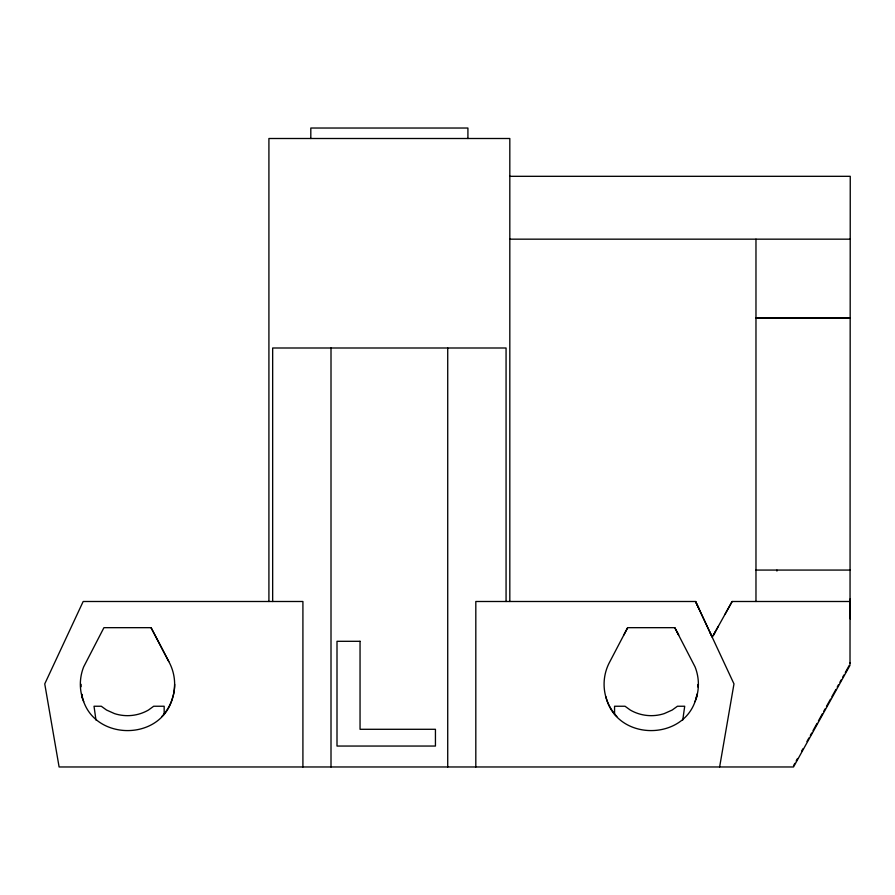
<?xml version="1.0" encoding="UTF-8"?>
<svg xmlns="http://www.w3.org/2000/svg" width="895" height="895" viewBox="0 0 895 895"><rect width="100%" height="100%" fill="white"/><g stroke="black" fill="none" stroke-linecap="round" stroke-linejoin="round"><path stroke-width="1.34" d="M850.25 618.904L850.25 598.766M696.399 698.234L696.981 694.106C688.971 741.418 616.812 743.186 605.848 696.623M682.762 720.039L684.709 706.244L677.437 706.244L672.179 710.048L664.191 713.617A41.931 41.931 0 0 1 630.281 710.048L625.034 706.244L614.563 706.244L614.563 714.512M719.625 766.97L733.978 683.892L695.56 601.496L475.816 601.496L475.816 766.97M172.88 696.623C161.917 743.186 89.757 741.418 81.747 694.106L82.329 698.234M677.123 632.105L678.667 635.058L674.796 627.675L627.663 627.675L623.804 635.058M627.663 627.675L609.931 661.539A46.999 46.999 0 0 0 605.568 695.952A47.245 47.245 0 0 0 616.868 716.503M713.494 635.058L715.105 632.105M850.015 664.023L850.25 176.315L509.814 176.315M713.281 635.428L718.249 626.466M850.015 601.496L732.132 601.496L712.252 637.251L695.56 601.496L699.118 609.092M793.496 765.762L794.849 763.346M796.192 760.918L797.534 758.501M801.573 751.229L802.916 748.802M806.954 741.541L808.979 737.905M810.322 735.489L811.664 733.061M813.007 730.644L817.045 723.373M818.399 720.956L822.438 713.684M823.78 711.256L825.123 708.84M826.465 706.412L830.504 699.152M831.858 696.724L835.885 689.463M837.239 687.036L838.581 684.619M839.924 682.191L841.278 679.775M842.62 677.347L843.963 674.931M845.305 672.503L849.344 665.242M850.015 665.287L793.518 766.97L59.104 766.97L44.75 683.892L83.168 601.496L302.913 601.496L302.913 766.97M725.185 613.981L732.132 601.496M509.814 239.166L850.25 239.166M755.973 317.893L850.25 317.893M755.973 318.105L850.25 318.105M755.973 570.07L850.25 570.07M173.16 695.952A46.999 46.999 0 0 0 168.786 661.539L151.065 627.675L103.932 627.675L83.671 666.876A46.932 46.932 0 0 0 83.671 701.59M168.797 661.539L151.065 627.675M674.796 627.675L695.057 666.876A46.932 46.932 0 0 1 695.057 701.59M709.847 632.105L711.223 635.058M850.015 662.871L850.25 663.609M95.966 720.039L94.02 706.244L101.292 706.244L106.55 710.048L114.538 713.617A41.931 41.931 0 0 0 148.447 710.048L153.694 706.244L164.165 706.244L164.165 714.512M776.927 570.07L776.927 571.055M755.973 239.166L755.973 601.496M509.814 601.496L509.814 138.501L268.914 138.501L268.914 601.496M506.067 601.496L506.067 347.998L272.662 347.998L272.662 601.496M467.917 138.501L467.917 128.03L310.811 128.03L310.811 138.501M447.724 347.998L447.724 766.97M331.005 347.998L331.005 766.97M174.637 684.239A47.245 47.245 0 0 1 161.861 716.503M698.368 684.239L698.01 686.845L698.368 684.239M80.718 684.183L80.718 686.845L80.718 684.183M360.047 641.301L337.001 641.301L337.001 746.05L435.44 746.05L435.44 729.291L360.047 729.291L360.047 641.301"/></g></svg>
